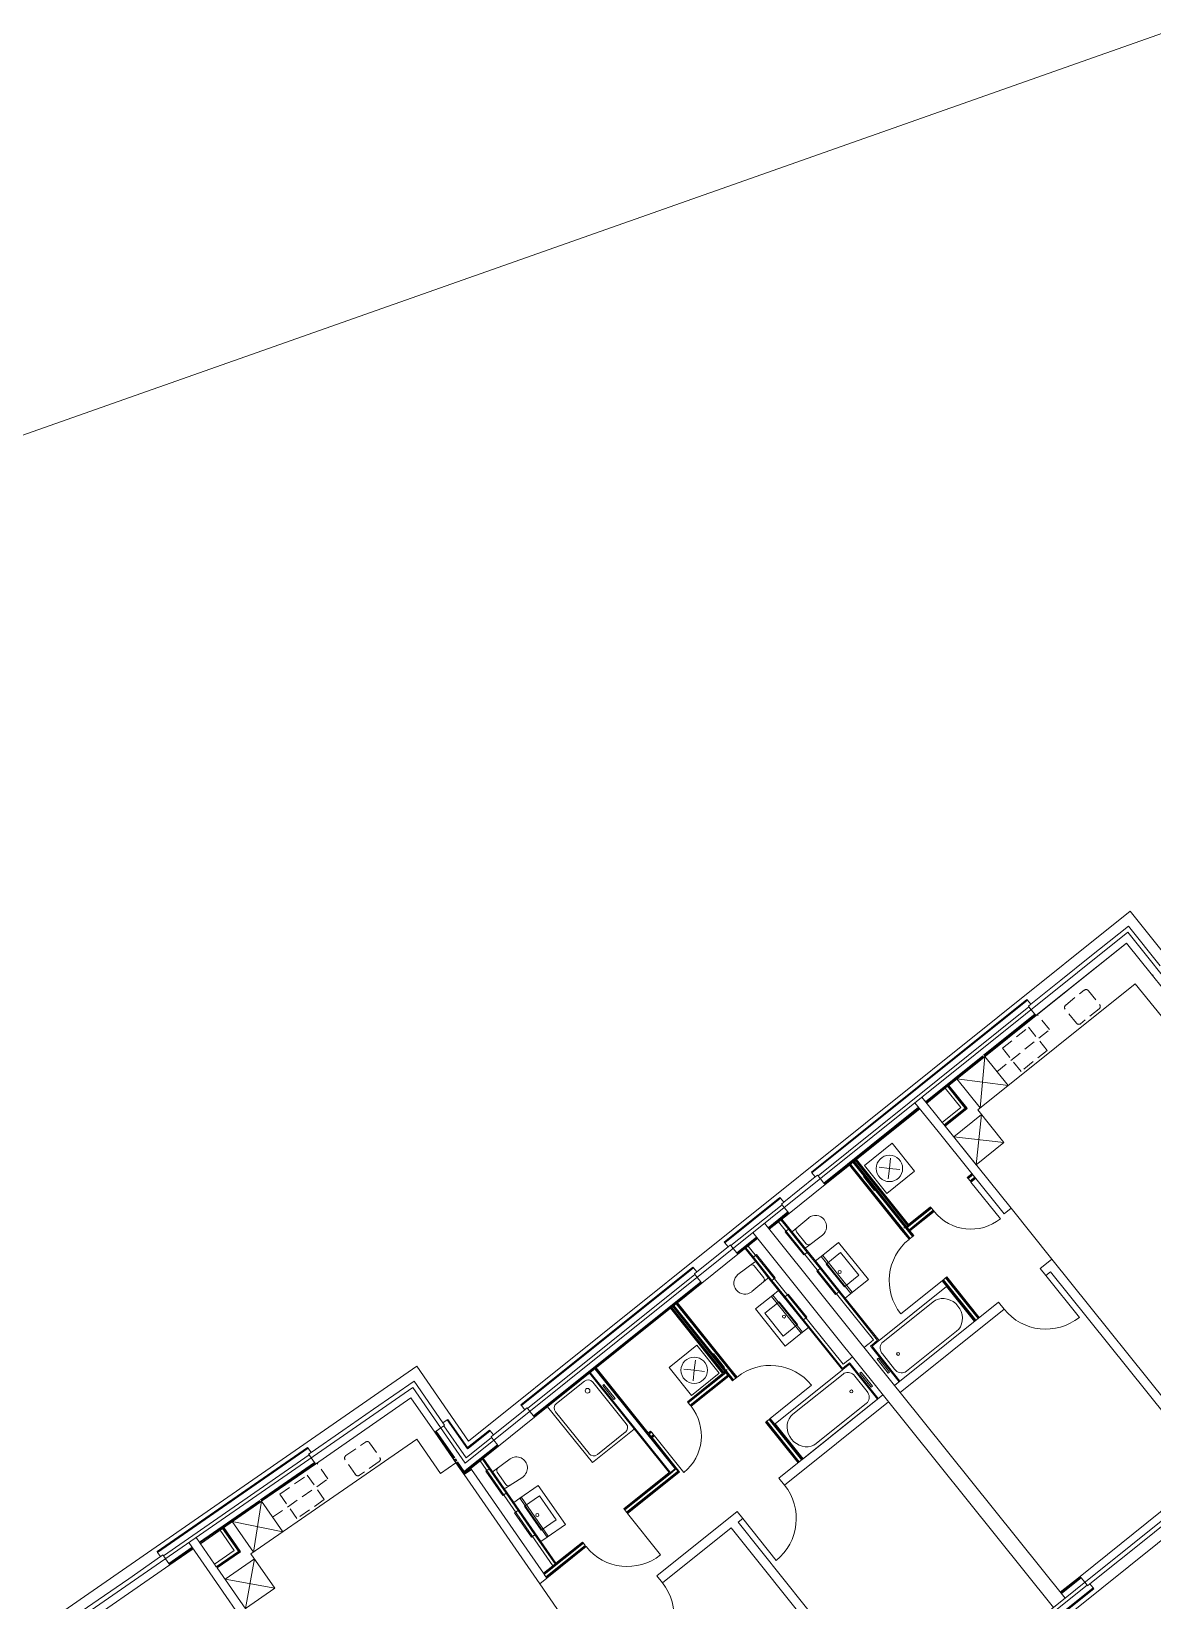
# Model space of a CAD drawing. Header units: metres. Extents: x 2747624 to 2747775, y 1250135 to 1250307.
# Drawn here: x 2747682.38 to 2747701.2, y 1250258.39 to 1250284.74 of the extents above; entities that cross this region are included whole.
import ezdxf

# ---------------------------------------------------------------- set-up
doc = ezdxf.new("R2010")
doc.units = ezdxf.units.M
doc.header["$MEASUREMENT"] = 0
doc.linetypes.add('Strich 2_1mm', pattern=[0.3, 0.2, -0.1])
doc.layers.add('nichttragend', color=7, linetype='Continuous')
doc.layers.add('tragend', color=7, linetype='Continuous')

# ---------------------------------------------------------------- blocks, each defined once
blk = doc.blocks.new('dfghdgh')
at = {"layer": 'nichttragend', "color": 252, "linetype": 'Continuous', "lineweight": 0}
for p, q in [((2746705.577, 1250286.205), (2746681.047, 1250277.546)), ((2746700.817, 1250269.97), (2746689.71, 1250261.067)), ((2746701.714, 1250268.85), (2746700.817, 1250269.97)), ((2746700.778, 1250269.613), (2746689.656, 1250260.699)), ((2746700.789, 1250269.717), (2746700.144, 1250269.2)), ((2746701.69, 1250268.475), (2746700.778, 1250269.613)), ((2746700.789, 1250269.717), (2746701.322, 1250269.052)), ((2746697.773, 1250267.041), (2746700.758, 1250269.433)), ((2746700.758, 1250269.433), (2746699.236, 1250268.214)), ((2746700.758, 1250269.433), (2746701.196, 1250268.887)), ((2746700.758, 1250269.433), (2746701.587, 1250268.399)), ((2746700.144, 1250269.2), (2746699.656, 1250268.809)), ((2746701.207, 1250268.896), (2746701.196, 1250268.887)), ((2746700.905, 1250268.75), (2746698.262, 1250266.632)), ((2746699.656, 1250268.809), (2746699.149, 1250268.403)), ((2746701.343, 1250268.204), (2746700.905, 1250268.75)), ((2746699.085, 1250268.483), (2746699.094, 1250268.471)), ((2746699.094, 1250268.471), (2746699.149, 1250268.403)), ((2746699.149, 1250268.403), (2746699.11, 1250268.371)), ((2746699.11, 1250268.371), (2746699.119, 1250268.36)), ((2746699.119, 1250268.36), (2746699.157, 1250268.313)), ((2746699.157, 1250268.313), (2746699.158, 1250268.312)), ((2746699.158, 1250268.312), (2746699.218, 1250268.237)), ((2746699.218, 1250268.237), (2746699.227, 1250268.226)), ((2746699.227, 1250268.226), (2746699.236, 1250268.214)), ((2746698.378, 1250267.526), (2746698.301, 1250266.663)), ((2746698.378, 1250267.526), (2746698.769, 1250267.038)), ((2746697.715, 1250266.994), (2746697.754, 1250267.026)), ((2746697.715, 1250266.994), (2746697.977, 1250266.668)), ((2746697.754, 1250267.026), (2746698.016, 1250266.699)), ((2746697.764, 1250267.033), (2746698.064, 1250266.658)), ((2746698.074, 1250266.666), (2746697.773, 1250267.041)), ((2746698.301, 1250266.663), (2746697.91, 1250267.151)), ((2746698.769, 1250267.038), (2746697.91, 1250267.151)), ((2746697.977, 1250266.668), (2746697.664, 1250266.417)), ((2746698.047, 1250266.66), (2746697.696, 1250266.378)), ((2746698.064, 1250266.658), (2746697.704, 1250266.369)), ((2746697.711, 1250266.359), (2746698.082, 1250266.656)), ((2746697.856, 1250266.178), (2746698.324, 1250266.554)), ((2746698.047, 1250266.66), (2746698.016, 1250266.699)), ((2746698.082, 1250266.656), (2746698.074, 1250266.666)), ((2746698.324, 1250266.554), (2746698.231, 1250265.71)), ((2746698.262, 1250266.632), (2746698.699, 1250266.085)), ((2746697.664, 1250266.417), (2746697.696, 1250266.378)), ((2746698.231, 1250265.71), (2746697.696, 1250266.378)), ((2746697.696, 1250266.378), (2746697.704, 1250266.369)), ((2746697.704, 1250266.369), (2746697.711, 1250266.359)), ((2746696.356, 1250265.694), (2746696.824, 1250266.069)), ((2746696.824, 1250266.069), (2746697.199, 1250265.601)), ((2746697.856, 1250266.178), (2746698.699, 1250266.085)), ((2746698.699, 1250266.085), (2746698.231, 1250265.71)), ((2746696.105, 1250265.704), (2746696.115, 1250265.712)), ((2746696.105, 1250265.704), (2746696.981, 1250264.612)), ((2746696.115, 1250265.712), (2746696.991, 1250264.62)), ((2746696.125, 1250265.72), (2746697, 1250264.628)), ((2746696.164, 1250265.751), (2746697.164, 1250264.503)), ((2746696.174, 1250265.759), (2746697.174, 1250264.511)), ((2746697.059, 1250264.675), (2746696.183, 1250265.767)), ((2746696.203, 1250265.783), (2746697.078, 1250264.69)), ((2746696.213, 1250265.79), (2746697.088, 1250264.698)), ((2746697.098, 1250264.706), (2746696.222, 1250265.798)), ((2746696.731, 1250265.226), (2746696.356, 1250265.694)), ((2746696.777, 1250265.647), (2746696.604, 1250265.666)), ((2746696.777, 1250265.647), (2746696.796, 1250265.821)), ((2746695.53, 1250265.503), (2746695.004, 1250265.08)), ((2746695.466, 1250265.583), (2746695.475, 1250265.571)), ((2746695.475, 1250265.571), (2746695.53, 1250265.503)), ((2746695.53, 1250265.503), (2746695.569, 1250265.534)), ((2746695.569, 1250265.534), (2746695.578, 1250265.522)), ((2746695.578, 1250265.522), (2746695.616, 1250265.476)), ((2746695.616, 1250265.476), (2746695.617, 1250265.474)), ((2746695.617, 1250265.474), (2746695.677, 1250265.4)), ((2746695.677, 1250265.4), (2746695.686, 1250265.388)), ((2746696.341, 1250265.509), (2746696.529, 1250265.275)), ((2746696.55, 1250265.292), (2746696.362, 1250265.526)), ((2746697.199, 1250265.601), (2746696.731, 1250265.226)), ((2746696.777, 1250265.647), (2746696.758, 1250265.474)), ((2746696.777, 1250265.647), (2746696.951, 1250265.628)), ((2746698.161, 1250265.558), (2746698.083, 1250265.495)), ((2746698.083, 1250265.495), (2746698.091, 1250265.486)), ((2746698.091, 1250265.486), (2746698.169, 1250265.548)), ((2746698.091, 1250265.486), (2746698.099, 1250265.476)), ((2746698.099, 1250265.476), (2746698.177, 1250265.538)), ((2746698.099, 1250265.476), (2746698.13, 1250265.437)), ((2746698.13, 1250265.437), (2746698.208, 1250265.499)), ((2746698.13, 1250265.437), (2746698.138, 1250265.427)), ((2746698.138, 1250265.427), (2746698.216, 1250265.49)), ((2746698.138, 1250265.427), (2746698.146, 1250265.417)), ((2746698.146, 1250265.417), (2746698.224, 1250265.48)), ((2746698.146, 1250265.417), (2746698.64, 1250264.801)), ((2746694.939, 1250265.161), (2746694.949, 1250265.149)), ((2746694.949, 1250265.149), (2746695.004, 1250265.08)), ((2746695.696, 1250265.376), (2746695.091, 1250264.891)), ((2746695.686, 1250265.388), (2746695.696, 1250265.376)), ((2746695.004, 1250265.08), (2746694.965, 1250265.049)), ((2746694.965, 1250265.049), (2746694.974, 1250265.038)), ((2746694.974, 1250265.038), (2746695.011, 1250264.991)), ((2746695.011, 1250264.991), (2746695.012, 1250264.99)), ((2746695.012, 1250264.99), (2746695.072, 1250264.915)), ((2746695.072, 1250264.915), (2746695.082, 1250264.903)), ((2746695.082, 1250264.903), (2746695.091, 1250264.891)), ((2746697.067, 1250264.665), (2746697.474, 1250264.992)), ((2746697.075, 1250264.655), (2746697.482, 1250264.982)), ((2746697.467, 1250265.001), (2746697.098, 1250264.706)), ((2746697.106, 1250264.616), (2746697.514, 1250264.943)), ((2746697.114, 1250264.606), (2746697.521, 1250264.933)), ((2746697.121, 1250264.597), (2746697.529, 1250264.923)), ((2746697.467, 1250265.001), (2746697.474, 1250264.992)), ((2746697.474, 1250264.992), (2746697.482, 1250264.982)), ((2746697.482, 1250264.982), (2746697.514, 1250264.943)), ((2746697.514, 1250264.943), (2746697.521, 1250264.933)), ((2746697.521, 1250264.933), (2746697.529, 1250264.923)), ((2746699.505, 1250264.12), (2746698.818, 1250264.979)), ((2746694.917, 1250264.752), (2746696.508, 1250262.767)), ((2746694.956, 1250264.783), (2746695.081, 1250264.627)), ((2746695.533, 1250264.092), (2746694.97, 1250264.795)), ((2746695.081, 1250264.627), (2746695.026, 1250264.583)), ((2746695.394, 1250264.237), (2746695.081, 1250264.627)), ((2746695.421, 1250264.816), (2746695.157, 1250264.593)), ((2746696.981, 1250264.612), (2746696.991, 1250264.62)), ((2746696.981, 1250264.612), (2746697.106, 1250264.456)), ((2746696.991, 1250264.62), (2746697, 1250264.628)), ((2746696.991, 1250264.62), (2746697.116, 1250264.464)), ((2746697, 1250264.628), (2746697.125, 1250264.472)), ((2746697.02, 1250264.643), (2746697.078, 1250264.69)), ((2746697.106, 1250264.616), (2746697.075, 1250264.655)), ((2746694.003, 1250264.41), (2746694.012, 1250264.399)), ((2746694.012, 1250264.399), (2746694.067, 1250264.33)), ((2746694.067, 1250264.33), (2746694.106, 1250264.361)), ((2746694.106, 1250264.361), (2746694.115, 1250264.35)), ((2746694.115, 1250264.35), (2746694.153, 1250264.303)), ((2746695.998, 1250262.358), (2746694.407, 1250264.343)), ((2746695.026, 1250264.583), (2746695.339, 1250264.193)), ((2746695.379, 1250264.382), (2746695.219, 1250264.582)), ((2746695.377, 1250264.319), (2746695.652, 1250264.527)), ((2746695.63, 1250264.17), (2746695.923, 1250264.405)), ((2746695.923, 1250264.405), (2746696.423, 1250263.781)), ((2746697.116, 1250264.464), (2746697.106, 1250264.456)), ((2746697.125, 1250264.472), (2746697.116, 1250264.464)), ((2746697.184, 1250264.519), (2746697.121, 1250264.597)), ((2746697.164, 1250264.503), (2746697.125, 1250264.472)), ((2746697.174, 1250264.511), (2746697.164, 1250264.503)), ((2746697.184, 1250264.519), (2746697.174, 1250264.511)), ((2746693.541, 1250263.908), (2746694.067, 1250264.33)), ((2746693.628, 1250263.719), (2746694.233, 1250264.204)), ((2746694.153, 1250264.303), (2746694.154, 1250264.302)), ((2746694.154, 1250264.302), (2746694.214, 1250264.227)), ((2746694.214, 1250264.227), (2746694.223, 1250264.215)), ((2746694.223, 1250264.215), (2746694.233, 1250264.204)), ((2746694.234, 1250263.865), (2746694.51, 1250264.074)), ((2746694.354, 1250264.301), (2746694.537, 1250264.071)), ((2746694.493, 1250264.156), (2746694.368, 1250264.312)), ((2746694.547, 1250264.199), (2746694.493, 1250264.156)), ((2746694.493, 1250264.156), (2746694.805, 1250263.766)), ((2746694.86, 1250263.809), (2746694.547, 1250264.199)), ((2746695.339, 1250264.193), (2746695.394, 1250264.237)), ((2746695.394, 1250264.237), (2746695.613, 1250263.964)), ((2746695.63, 1250264.17), (2746695.533, 1250264.092)), ((2746695.533, 1250264.092), (2746696.033, 1250263.468)), ((2746696.131, 1250263.546), (2746695.63, 1250264.17)), ((2746695.657, 1250264.185), (2746695.633, 1250264.167)), ((2746696.151, 1250263.569), (2746695.657, 1250264.185)), ((2746695.957, 1250264.234), (2746695.716, 1250264.04)), ((2746696.264, 1250263.852), (2746695.957, 1250264.234)), ((2746693.476, 1250263.988), (2746693.485, 1250263.976)), ((2746693.485, 1250263.976), (2746693.541, 1250263.908)), ((2746693.541, 1250263.908), (2746693.502, 1250263.877)), ((2746693.502, 1250263.877), (2746693.511, 1250263.865)), ((2746693.511, 1250263.865), (2746693.548, 1250263.818)), ((2746693.548, 1250263.818), (2746693.549, 1250263.817)), ((2746693.549, 1250263.817), (2746693.609, 1250263.742)), ((2746694.667, 1250263.811), (2746694.507, 1250264.011)), ((2746694.537, 1250264.071), (2746694.732, 1250263.828)), ((2746694.732, 1250263.828), (2746694.916, 1250263.598)), ((2746694.805, 1250263.766), (2746694.86, 1250263.809)), ((2746695.613, 1250263.964), (2746695.558, 1250263.92)), ((2746695.558, 1250263.92), (2746695.871, 1250263.53)), ((2746695.925, 1250263.574), (2746695.613, 1250263.964)), ((2746695.716, 1250264.04), (2746696.022, 1250263.658)), ((2746696.022, 1250263.658), (2746696.264, 1250263.852)), ((2746697.731, 1250263.816), (2746697.721, 1250263.808)), ((2746697.741, 1250263.824), (2746697.731, 1250263.816)), ((2746697.731, 1250263.816), (2746698.276, 1250263.135)), ((2746698.286, 1250263.143), (2746697.741, 1250263.824)), ((2746699.404, 1250263.847), (2746699.31, 1250263.964)), ((2746699.404, 1250263.847), (2746699.967, 1250263.145)), ((2746693.609, 1250263.742), (2746693.618, 1250263.731)), ((2746693.618, 1250263.731), (2746693.628, 1250263.719)), ((2746694.729, 1250263.8), (2746694.466, 1250263.577)), ((2746695.024, 1250263.492), (2746694.805, 1250263.766)), ((2746694.819, 1250263.52), (2746694.916, 1250263.598)), ((2746694.916, 1250263.598), (2746695.417, 1250262.974)), ((2746695.871, 1250263.53), (2746695.925, 1250263.574)), ((2746695.925, 1250263.574), (2746696.578, 1250262.759)), ((2746696.033, 1250263.468), (2746696.131, 1250263.546)), ((2746696.128, 1250263.55), (2746696.151, 1250263.569)), ((2746696.423, 1250263.781), (2746696.131, 1250263.546)), ((2746697.734, 1250263.662), (2746696.604, 1250262.756)), ((2746697.663, 1250263.761), (2746696.968, 1250263.205)), ((2746697.672, 1250263.769), (2746697.663, 1250263.761)), ((2746697.663, 1250263.761), (2746698.208, 1250263.081)), ((2746697.682, 1250263.777), (2746697.672, 1250263.769)), ((2746697.672, 1250263.769), (2746698.218, 1250263.088)), ((2746697.721, 1250263.808), (2746697.682, 1250263.777)), ((2746697.682, 1250263.777), (2746698.228, 1250263.096)), ((2746697.721, 1250263.808), (2746698.267, 1250263.128)), ((2746698.203, 1250263.076), (2746697.734, 1250263.662)), ((2746693.111, 1250263.305), (2746693.101, 1250263.297)), ((2746693.101, 1250263.297), (2746693.977, 1250262.204)), ((2746693.121, 1250263.312), (2746693.111, 1250263.305)), ((2746693.986, 1250262.212), (2746693.111, 1250263.305)), ((2746693.996, 1250262.22), (2746693.121, 1250263.312)), ((2746693.14, 1250263.328), (2746694.016, 1250262.236)), ((2746694.15, 1250262.087), (2746693.15, 1250263.336)), ((2746694.16, 1250262.095), (2746693.16, 1250263.344)), ((2746694.074, 1250262.282), (2746693.199, 1250263.375)), ((2746693.218, 1250263.391), (2746693.208, 1250263.383)), ((2746694.084, 1250262.29), (2746693.208, 1250263.383)), ((2746694.094, 1250262.298), (2746693.218, 1250263.391)), ((2746694.819, 1250263.52), (2746694.526, 1250263.286)), ((2746694.526, 1250263.286), (2746695.027, 1250262.661)), ((2746694.686, 1250263.215), (2746694.927, 1250263.408)), ((2746694.799, 1250263.497), (2746694.822, 1250263.516)), ((2746695.293, 1250262.881), (2746694.799, 1250263.497)), ((2746695.319, 1250262.896), (2746694.819, 1250263.52)), ((2746694.927, 1250263.408), (2746695.234, 1250263.026)), ((2746695.079, 1250263.536), (2746695.024, 1250263.492)), ((2746695.024, 1250263.492), (2746695.337, 1250263.102)), ((2746695.392, 1250263.146), (2746695.079, 1250263.536)), ((2746696.604, 1250262.756), (2746696.033, 1250263.468)), ((2746697.511, 1250263.406), (2746696.668, 1250262.731)), ((2746697.552, 1250263.433), (2746697.511, 1250263.406)), ((2746697.598, 1250263.451), (2746697.552, 1250263.433)), ((2746697.647, 1250263.461), (2746697.598, 1250263.451)), ((2746697.698, 1250263.461), (2746697.647, 1250263.461)), ((2746697.749, 1250263.453), (2746697.698, 1250263.461)), ((2746697.799, 1250263.435), (2746697.749, 1250263.453)), ((2746697.846, 1250263.409), (2746697.799, 1250263.435)), ((2746697.889, 1250263.376), (2746697.846, 1250263.409)), ((2746697.927, 1250263.336), (2746697.889, 1250263.376)), ((2746697.957, 1250263.29), (2746697.927, 1250263.336)), ((2746697.981, 1250263.241), (2746697.957, 1250263.29)), ((2746698.702, 1250263.284), (2746698.608, 1250263.401)), ((2746694.992, 1250262.832), (2746694.686, 1250263.215)), ((2746695.234, 1250263.026), (2746694.992, 1250262.832)), ((2746695.337, 1250263.102), (2746695.392, 1250263.146)), ((2746695.99, 1250262.287), (2746695.337, 1250263.102)), ((2746697.968, 1250262.989), (2746697.988, 1250263.035)), ((2746697.996, 1250263.189), (2746697.981, 1250263.241)), ((2746697.988, 1250263.035), (2746697.999, 1250263.085)), ((2746698.002, 1250263.137), (2746697.996, 1250263.189)), ((2746697.999, 1250263.085), (2746698.002, 1250263.137)), ((2746695.027, 1250262.661), (2746695.319, 1250262.896)), ((2746695.316, 1250262.9), (2746695.293, 1250262.881)), ((2746695.417, 1250262.974), (2746695.319, 1250262.896)), ((2746695.417, 1250262.974), (2746695.987, 1250262.262)), ((2746696.508, 1250262.767), (2746696.429, 1250262.703)), ((2746696.539, 1250262.727), (2746696.578, 1250262.759)), ((2746696.604, 1250262.756), (2746696.59, 1250262.745)), ((2746697.062, 1250262.239), (2746697.905, 1250262.915)), ((2746697.905, 1250262.915), (2746697.94, 1250262.949)), ((2746697.94, 1250262.949), (2746697.968, 1250262.989)), ((2746693.546, 1250262.677), (2746693.078, 1250262.302)), ((2746693.921, 1250262.209), (2746693.546, 1250262.677)), ((2746693.799, 1250262.524), (2746693.987, 1250262.29)), ((2746694.008, 1250262.306), (2746693.821, 1250262.541)), ((2746696.029, 1250262.641), (2746696.155, 1250262.484)), ((2746696.419, 1250262.695), (2746696.351, 1250262.64)), ((2746696.429, 1250262.703), (2746696.419, 1250262.695)), ((2746696.468, 1250262.67), (2746696.46, 1250262.664)), ((2746696.46, 1250262.664), (2746696.471, 1250262.65)), ((2746696.474, 1250262.675), (2746696.468, 1250262.67)), ((2746696.471, 1250262.65), (2746696.94, 1250262.064)), ((2746696.539, 1250262.727), (2746696.474, 1250262.675)), ((2746696.485, 1250262.661), (2746696.59, 1250262.745)), ((2746696.954, 1250262.076), (2746696.485, 1250262.661)), ((2746696.623, 1250262.65), (2746696.622, 1250262.625)), ((2746696.622, 1250262.625), (2746696.625, 1250262.6)), ((2746696.629, 1250262.673), (2746696.623, 1250262.65)), ((2746696.625, 1250262.6), (2746696.632, 1250262.575)), ((2746696.638, 1250262.695), (2746696.629, 1250262.673)), ((2746696.632, 1250262.575), (2746696.643, 1250262.552)), ((2746696.652, 1250262.715), (2746696.638, 1250262.695)), ((2746696.643, 1250262.552), (2746696.658, 1250262.53)), ((2746696.668, 1250262.731), (2746696.652, 1250262.715)), ((2746696.658, 1250262.53), (2746696.864, 1250262.273)), ((2746688.84, 1250262.323), (2746680.62, 1250256.629)), ((2746689.71, 1250261.067), (2746688.84, 1250262.323)), ((2746693.178, 1250260.603), (2746691.833, 1250262.281)), ((2746693.187, 1250260.611), (2746691.843, 1250262.288)), ((2746692.728, 1250261.204), (2746691.853, 1250262.296)), ((2746693.078, 1250262.302), (2746693.453, 1250261.834)), ((2746693.499, 1250262.256), (2746693.326, 1250262.275)), ((2746693.499, 1250262.256), (2746693.48, 1250262.082)), ((2746693.499, 1250262.256), (2746693.519, 1250262.429)), ((2746693.499, 1250262.256), (2746693.673, 1250262.237)), ((2746694.055, 1250262.267), (2746693.996, 1250262.22)), ((2746694.084, 1250262.29), (2746694.074, 1250262.282)), ((2746694.199, 1250262.126), (2746694.074, 1250262.282)), ((2746694.094, 1250262.298), (2746694.084, 1250262.29)), ((2746694.209, 1250262.134), (2746694.084, 1250262.29)), ((2746694.219, 1250262.142), (2746694.094, 1250262.298)), ((2746694.857, 1250261.356), (2746695.987, 1250262.262)), ((2746695.987, 1250262.262), (2746696.001, 1250262.273)), ((2746695.99, 1250262.287), (2746696.029, 1250262.318)), ((2746696.077, 1250262.421), (2746695.998, 1250262.358)), ((2746696.001, 1250262.273), (2746696.106, 1250262.357)), ((2746696.095, 1250262.371), (2746696.029, 1250262.318)), ((2746696.087, 1250262.429), (2746696.077, 1250262.421)), ((2746696.087, 1250262.429), (2746696.155, 1250262.484)), ((2746696.101, 1250262.376), (2746696.095, 1250262.371)), ((2746696.101, 1250262.376), (2746696.109, 1250262.382)), ((2746696.106, 1250262.357), (2746696.575, 1250261.772)), ((2746696.12, 1250262.368), (2746696.109, 1250262.382)), ((2746696.589, 1250261.783), (2746696.12, 1250262.368)), ((2746696.592, 1250262.458), (2746696.57, 1250262.441)), ((2746696.57, 1250262.441), (2746696.758, 1250262.207)), ((2746696.779, 1250262.224), (2746696.592, 1250262.458)), ((2746696.864, 1250262.273), (2746696.882, 1250262.254)), ((2746696.882, 1250262.254), (2746696.903, 1250262.238)), ((2746696.903, 1250262.238), (2746696.925, 1250262.226)), ((2746697.043, 1250262.227), (2746697.062, 1250262.239)), ((2746688.776, 1250261.97), (2746680.556, 1250256.276)), ((2746688.795, 1250262.073), (2746688.115, 1250261.602)), ((2746689.656, 1250260.699), (2746688.776, 1250261.97)), ((2746688.795, 1250262.073), (2746689.28, 1250261.373)), ((2746691.655, 1250262.074), (2746691.187, 1250261.699)), ((2746691.741, 1250262.207), (2746693.078, 1250260.539)), ((2746693.092, 1250260.55), (2746691.755, 1250262.218)), ((2746692.359, 1250261.356), (2746691.796, 1250262.058)), ((2746691.984, 1250262.017), (2746691.963, 1250262)), ((2746691.963, 1250262), (2746692.151, 1250261.766)), ((2746692.172, 1250261.783), (2746691.984, 1250262.017)), ((2746693.977, 1250262.204), (2746693.384, 1250261.729)), ((2746693.391, 1250261.719), (2746694.023, 1250262.226)), ((2746693.399, 1250261.71), (2746694.031, 1250262.216)), ((2746693.43, 1250261.671), (2746694.063, 1250262.177)), ((2746693.438, 1250261.661), (2746694.07, 1250262.167)), ((2746693.446, 1250261.651), (2746694.078, 1250262.158)), ((2746693.453, 1250261.834), (2746693.921, 1250262.209)), ((2746694.063, 1250262.177), (2746694.031, 1250262.216)), ((2746694.078, 1250262.158), (2746694.141, 1250262.08)), ((2746694.141, 1250262.08), (2746694.15, 1250262.087)), ((2746694.15, 1250262.087), (2746694.16, 1250262.095)), ((2746694.16, 1250262.095), (2746694.199, 1250262.126)), ((2746694.199, 1250262.126), (2746694.209, 1250262.134)), ((2746694.209, 1250262.134), (2746694.219, 1250262.142)), ((2746694.775, 1250261.448), (2746695.47, 1250262.004)), ((2746695.155, 1250261.518), (2746695.998, 1250262.193)), ((2746695.998, 1250262.193), (2746696.017, 1250262.206)), ((2746696.017, 1250262.206), (2746696.039, 1250262.215)), ((2746696.039, 1250262.215), (2746696.062, 1250262.219)), ((2746696.062, 1250262.219), (2746696.087, 1250262.22)), ((2746696.087, 1250262.22), (2746696.111, 1250262.215)), ((2746696.111, 1250262.215), (2746696.135, 1250262.207)), ((2746696.135, 1250262.207), (2746696.157, 1250262.195)), ((2746696.157, 1250262.195), (2746696.178, 1250262.179)), ((2746696.178, 1250262.179), (2746696.196, 1250262.16)), ((2746696.196, 1250262.16), (2746696.402, 1250261.902)), ((2746696.302, 1250262.226), (2746696.281, 1250262.209)), ((2746696.281, 1250262.209), (2746696.469, 1250261.975)), ((2746696.49, 1250261.992), (2746696.302, 1250262.226)), ((2746696.469, 1250261.975), (2746696.49, 1250261.992)), ((2746696.758, 1250262.207), (2746696.779, 1250262.224)), ((2746696.925, 1250262.226), (2746696.949, 1250262.217)), ((2746696.949, 1250262.217), (2746696.974, 1250262.213)), ((2746696.974, 1250262.213), (2746696.998, 1250262.213)), ((2746696.998, 1250262.213), (2746697.021, 1250262.218)), ((2746697.021, 1250262.218), (2746697.043, 1250262.227)), ((2746687.141, 1250260.682), (2746688.744, 1250261.792)), ((2746688.744, 1250261.792), (2746689.143, 1250261.217)), ((2746692.151, 1250261.766), (2746692.172, 1250261.783)), ((2746693.384, 1250261.729), (2746693.391, 1250261.719)), ((2746693.391, 1250261.719), (2746693.399, 1250261.71)), ((2746693.399, 1250261.71), (2746693.43, 1250261.671)), ((2746696.575, 1250261.772), (2746695.326, 1250260.771)), ((2746696.392, 1250261.702), (2746695.549, 1250261.026)), ((2746696.408, 1250261.718), (2746696.392, 1250261.702)), ((2746696.402, 1250261.902), (2746696.417, 1250261.881)), ((2746696.422, 1250261.737), (2746696.408, 1250261.718)), ((2746696.417, 1250261.881), (2746696.428, 1250261.857)), ((2746696.431, 1250261.759), (2746696.422, 1250261.737)), ((2746696.428, 1250261.857), (2746696.435, 1250261.833)), ((2746696.437, 1250261.783), (2746696.431, 1250261.759)), ((2746696.435, 1250261.833), (2746696.438, 1250261.808)), ((2746696.438, 1250261.808), (2746696.437, 1250261.783)), ((2746688.115, 1250261.602), (2746687.602, 1250261.247)), ((2746690.653, 1250261.594), (2746690.127, 1250261.172)), ((2746690.819, 1250261.468), (2746690.214, 1250260.983)), ((2746690.589, 1250261.674), (2746690.598, 1250261.663)), ((2746690.598, 1250261.663), (2746690.653, 1250261.594)), ((2746690.653, 1250261.594), (2746690.692, 1250261.625)), ((2746690.692, 1250261.625), (2746690.701, 1250261.614)), ((2746690.701, 1250261.614), (2746690.739, 1250261.567)), ((2746690.739, 1250261.567), (2746690.74, 1250261.566)), ((2746690.74, 1250261.566), (2746690.8, 1250261.491)), ((2746690.8, 1250261.491), (2746690.809, 1250261.479)), ((2746690.809, 1250261.479), (2746690.819, 1250261.468)), ((2746691.789, 1250260.708), (2746691.039, 1250261.644)), ((2746691.172, 1250261.558), (2746691.734, 1250260.856)), ((2746693.43, 1250261.671), (2746693.438, 1250261.661)), ((2746693.438, 1250261.661), (2746693.446, 1250261.651)), ((2746694.756, 1250261.432), (2746694.766, 1250261.44)), ((2746694.766, 1250261.44), (2746694.775, 1250261.448)), ((2746695.311, 1250260.759), (2746694.766, 1250261.44)), ((2746695.321, 1250260.767), (2746694.775, 1250261.448)), ((2746695.072, 1250261.398), (2746695.092, 1250261.443)), ((2746695.092, 1250261.443), (2746695.12, 1250261.484)), ((2746695.12, 1250261.484), (2746695.155, 1250261.518)), ((2746687.602, 1250261.247), (2746687.067, 1250260.876)), ((2746689.155, 1250261.225), (2746689.143, 1250261.217)), ((2746689.167, 1250261.234), (2746689.155, 1250261.225)), ((2746689.246, 1250261.289), (2746689.167, 1250261.234)), ((2746689.248, 1250261.289), (2746689.246, 1250261.289)), ((2746689.297, 1250261.324), (2746689.248, 1250261.289)), ((2746689.353, 1250261.423), (2746689.28, 1250261.373)), ((2746689.28, 1250261.373), (2746689.309, 1250261.332)), ((2746689.309, 1250261.332), (2746689.297, 1250261.324)), ((2746689.365, 1250261.432), (2746689.353, 1250261.423)), ((2746690.062, 1250261.252), (2746690.072, 1250261.24)), ((2746690.072, 1250261.24), (2746690.127, 1250261.172)), ((2746692.491, 1250261.27), (2746691.789, 1250260.708)), ((2746691.875, 1250260.84), (2746692.343, 1250261.216)), ((2746692.767, 1250261.235), (2746692.728, 1250261.204)), ((2746692.736, 1250261.194), (2746692.775, 1250261.225)), ((2746692.744, 1250261.184), (2746692.783, 1250261.215)), ((2746692.775, 1250261.145), (2746692.744, 1250261.184)), ((2746692.767, 1250261.235), (2746692.775, 1250261.225)), ((2746692.775, 1250261.225), (2746692.783, 1250261.215)), ((2746692.775, 1250261.145), (2746692.814, 1250261.176)), ((2746692.783, 1250261.215), (2746692.814, 1250261.176)), ((2746692.814, 1250261.176), (2746692.822, 1250261.167)), ((2746694.697, 1250261.385), (2746694.707, 1250261.393)), ((2746694.697, 1250261.385), (2746695.243, 1250260.704)), ((2746694.707, 1250261.393), (2746694.717, 1250261.401)), ((2746695.253, 1250260.712), (2746694.707, 1250261.393)), ((2746694.717, 1250261.401), (2746694.756, 1250261.432)), ((2746695.262, 1250260.72), (2746694.717, 1250261.401)), ((2746695.301, 1250260.751), (2746694.756, 1250261.432)), ((2746695.326, 1250260.771), (2746694.857, 1250261.356)), ((2746695.058, 1250261.296), (2746695.061, 1250261.348)), ((2746695.064, 1250261.243), (2746695.058, 1250261.296)), ((2746695.061, 1250261.348), (2746695.072, 1250261.398)), ((2746695.079, 1250261.192), (2746695.064, 1250261.243)), ((2746695.103, 1250261.142), (2746695.079, 1250261.192)), ((2746688.843, 1250261.101), (2746686.058, 1250259.172)), ((2746687.009, 1250260.961), (2746687.017, 1250260.949)), ((2746687.017, 1250260.949), (2746687.067, 1250260.876)), ((2746689.242, 1250260.525), (2746688.843, 1250261.101)), ((2746690.127, 1250261.172), (2746690.088, 1250261.141)), ((2746690.088, 1250261.141), (2746690.097, 1250261.129)), ((2746690.097, 1250261.129), (2746690.134, 1250261.082)), ((2746690.134, 1250261.082), (2746690.135, 1250261.081)), ((2746690.135, 1250261.081), (2746690.195, 1250261.006)), ((2746690.195, 1250261.006), (2746690.205, 1250260.995)), ((2746690.205, 1250260.995), (2746690.214, 1250260.983)), ((2746692.783, 1250261.135), (2746692.822, 1250261.167)), ((2746692.791, 1250261.126), (2746692.83, 1250261.157)), ((2746693.244, 1250260.56), (2746692.791, 1250261.126)), ((2746692.822, 1250261.167), (2746692.83, 1250261.157)), ((2746692.83, 1250261.157), (2746693.324, 1250260.541)), ((2746695.134, 1250261.097), (2746695.103, 1250261.142)), ((2746695.171, 1250261.057), (2746695.134, 1250261.097)), ((2746695.214, 1250261.024), (2746695.171, 1250261.057)), ((2746695.261, 1250260.998), (2746695.214, 1250261.024)), ((2746695.311, 1250260.98), (2746695.261, 1250260.998)), ((2746695.363, 1250260.971), (2746695.311, 1250260.98)), ((2746695.413, 1250260.972), (2746695.363, 1250260.971)), ((2746695.462, 1250260.981), (2746695.413, 1250260.972)), ((2746695.508, 1250261), (2746695.462, 1250260.981)), ((2746695.549, 1250261.026), (2746695.508, 1250261)), ((2746687.067, 1250260.876), (2746687.026, 1250260.848)), ((2746687.026, 1250260.848), (2746687.034, 1250260.836)), ((2746687.034, 1250260.836), (2746687.069, 1250260.787)), ((2746687.069, 1250260.787), (2746687.069, 1250260.786)), ((2746687.069, 1250260.786), (2746687.124, 1250260.707)), ((2746687.124, 1250260.707), (2746687.133, 1250260.694)), ((2746687.133, 1250260.694), (2746687.141, 1250260.682)), ((2746689.499, 1250260.703), (2746689.242, 1250260.525)), ((2746689.454, 1250260.768), (2746689.499, 1250260.703)), ((2746689.905, 1250260.735), (2746691.125, 1250258.974)), ((2746689.944, 1250260.766), (2746690.057, 1250260.603)), ((2746691.178, 1250259.016), (2746689.958, 1250260.778)), ((2746690.409, 1250260.768), (2746690.13, 1250260.563)), ((2746695.253, 1250260.712), (2746695.243, 1250260.704)), ((2746695.262, 1250260.72), (2746695.253, 1250260.712)), ((2746695.301, 1250260.751), (2746695.262, 1250260.72)), ((2746695.311, 1250260.759), (2746695.301, 1250260.751)), ((2746695.321, 1250260.767), (2746695.311, 1250260.759)), ((2746689.629, 1250260.514), (2746689.635, 1250260.506)), ((2746689.747, 1250260.608), (2746689.758, 1250260.592)), ((2746690.057, 1250260.603), (2746689.999, 1250260.563)), ((2746689.999, 1250260.563), (2746690.284, 1250260.152)), ((2746690.342, 1250260.192), (2746690.057, 1250260.603)), ((2746690.337, 1250260.337), (2746690.191, 1250260.548)), ((2746690.33, 1250260.275), (2746690.62, 1250260.464)), ((2746693.078, 1250260.539), (2746692.317, 1250259.929)), ((2746692.325, 1250259.919), (2746693.086, 1250260.529)), ((2746692.333, 1250259.91), (2746693.121, 1250260.542)), ((2746692.364, 1250259.871), (2746693.208, 1250260.547)), ((2746692.372, 1250259.861), (2746693.23, 1250260.549)), ((2746692.379, 1250259.851), (2746693.242, 1250260.542)), ((2746693.086, 1250260.529), (2746693.1, 1250260.54)), ((2746693.1, 1250260.54), (2746693.092, 1250260.55)), ((2746693.1, 1250260.54), (2746693.178, 1250260.603)), ((2746693.1, 1250260.54), (2746693.1, 1250260.54)), ((2746693.121, 1250260.542), (2746693.185, 1250260.593)), ((2746693.185, 1250260.593), (2746693.195, 1250260.601)), ((2746693.195, 1250260.601), (2746693.187, 1250260.611)), ((2746693.226, 1250260.562), (2746693.195, 1250260.601)), ((2746693.208, 1250260.547), (2746693.217, 1250260.554)), ((2746693.217, 1250260.554), (2746693.226, 1250260.562)), ((2746693.23, 1250260.549), (2746693.234, 1250260.552)), ((2746693.234, 1250260.552), (2746693.244, 1250260.56)), ((2746693.252, 1250260.55), (2746693.242, 1250260.542)), ((2746693.252, 1250260.55), (2746693.244, 1250260.56)), ((2746694.76, 1250254.451), (2746702.368, 1250260.548)), ((2746695.015, 1250260.329), (2746694.921, 1250260.446)), ((2746690.284, 1250260.152), (2746690.342, 1250260.192)), ((2746690.342, 1250260.192), (2746690.541, 1250259.904)), ((2746690.573, 1250260.109), (2746690.881, 1250260.323)), ((2746690.601, 1250260.122), (2746690.576, 1250260.105)), ((2746691.05, 1250259.473), (2746690.601, 1250260.122)), ((2746690.904, 1250260.15), (2746690.649, 1250259.973)), ((2746690.881, 1250260.323), (2746691.337, 1250259.665)), ((2746691.183, 1250259.747), (2746690.904, 1250260.15)), ((2746694.441, 1250253.87), (2746702.449, 1250260.288)), ((2746686.237, 1250260.056), (2746686.1, 1250259.2)), ((2746686.221, 1250260.045), (2746686.237, 1250260.056)), ((2746686.237, 1250260.056), (2746686.593, 1250259.542)), ((2746690.573, 1250260.109), (2746690.47, 1250260.038)), ((2746690.541, 1250259.904), (2746690.483, 1250259.864)), ((2746690.483, 1250259.864), (2746690.768, 1250259.453)), ((2746690.826, 1250259.493), (2746690.541, 1250259.904)), ((2746691.029, 1250259.451), (2746690.573, 1250260.109)), ((2746690.649, 1250259.973), (2746690.928, 1250259.57)), ((2746692.317, 1250259.929), (2746692.325, 1250259.919)), ((2746692.325, 1250259.919), (2746692.333, 1250259.91)), ((2746692.333, 1250259.91), (2746692.364, 1250259.871)), ((2746692.364, 1250259.871), (2746692.372, 1250259.861)), ((2746692.372, 1250259.861), (2746692.379, 1250259.851)), ((2746694.313, 1250259.766), (2746694.219, 1250259.883)), ((2746699.977, 1250258.795), (2746701.557, 1250260.062)), ((2746701.137, 1250259.466), (2746701.644, 1250259.873)), ((2746685.538, 1250259.572), (2746685.579, 1250259.6)), ((2746685.579, 1250259.6), (2746685.818, 1250259.256)), ((2746685.59, 1250259.607), (2746685.864, 1250259.212)), ((2746685.874, 1250259.219), (2746685.6, 1250259.614)), ((2746686.1, 1250259.2), (2746685.744, 1250259.714)), ((2746686.593, 1250259.542), (2746685.744, 1250259.714)), ((2746690.928, 1250259.57), (2746691.183, 1250259.747)), ((2746691.337, 1250259.665), (2746691.029, 1250259.451)), ((2746692.379, 1250259.851), (2746692.936, 1250259.157)), ((2746694.313, 1250259.766), (2746694.875, 1250259.064)), ((2746685.538, 1250259.572), (2746685.777, 1250259.227)), ((2746690.768, 1250259.453), (2746690.826, 1250259.493)), ((2746690.826, 1250259.493), (2746691.164, 1250259.005)), ((2746690.926, 1250259.38), (2746691.029, 1250259.451)), ((2746690.974, 1250258.837), (2746691.63, 1250259.363)), ((2746690.981, 1250258.826), (2746691.638, 1250259.353)), ((2746691.026, 1250259.456), (2746691.05, 1250259.473)), ((2746691.622, 1250259.372), (2746691.178, 1250259.016)), ((2746691.622, 1250259.372), (2746691.63, 1250259.363)), ((2746691.63, 1250259.363), (2746691.638, 1250259.353)), ((2746691.638, 1250259.353), (2746691.669, 1250259.314)), ((2746700.142, 1250258.669), (2746701.137, 1250259.466)), ((2746684.005, 1250258.755), (2746684.539, 1250259.126)), ((2746684.481, 1250259.21), (2746684.489, 1250259.198)), ((2746684.489, 1250259.198), (2746684.539, 1250259.126)), ((2746684.539, 1250259.126), (2746684.581, 1250259.154)), ((2746684.581, 1250259.154), (2746684.589, 1250259.142)), ((2746684.589, 1250259.142), (2746684.623, 1250259.093)), ((2746684.623, 1250259.093), (2746684.624, 1250259.092)), ((2746684.624, 1250259.092), (2746684.678, 1250259.013)), ((2746685.777, 1250259.227), (2746685.448, 1250259)), ((2746685.846, 1250259.215), (2746685.476, 1250258.958)), ((2746685.864, 1250259.212), (2746685.483, 1250258.948)), ((2746685.49, 1250258.938), (2746685.881, 1250259.208)), ((2746685.622, 1250258.748), (2746686.115, 1250259.089)), ((2746685.846, 1250259.215), (2746685.818, 1250259.256)), ((2746685.881, 1250259.208), (2746685.874, 1250259.219)), ((2746686.115, 1250259.089), (2746685.964, 1250258.255)), ((2746686.058, 1250259.172), (2746686.457, 1250258.596)), ((2746691.01, 1250258.785), (2746691.669, 1250259.314)), ((2746691.017, 1250258.775), (2746691.677, 1250259.304)), ((2746691.024, 1250258.765), (2746691.685, 1250259.294)), ((2746691.669, 1250259.314), (2746691.677, 1250259.304)), ((2746691.677, 1250259.304), (2746691.685, 1250259.294)), ((2746683.031, 1250257.835), (2746684.696, 1250258.988)), ((2746684.678, 1250259.013), (2746684.687, 1250259)), ((2746684.687, 1250259), (2746684.696, 1250258.988)), ((2746685.448, 1250259), (2746685.476, 1250258.958)), ((2746685.476, 1250258.958), (2746685.483, 1250258.948)), ((2746685.483, 1250258.948), (2746685.49, 1250258.938)), ((2746690.967, 1250258.847), (2746691.125, 1250258.974)), ((2746691.125, 1250258.974), (2746691.164, 1250259.005)), ((2746692.965, 1250258.686), (2746692.871, 1250258.803)), ((2746683.491, 1250258.399), (2746684.005, 1250258.755)), ((2746685.622, 1250258.748), (2746686.457, 1250258.596)), ((2746686.457, 1250258.596), (2746685.964, 1250258.255)), ((2746690.907, 1250258.671), (2746691.549, 1250257.744)), ((2746699.986, 1250258.784), (2746699.977, 1250258.795)), ((2746699.995, 1250258.772), (2746699.986, 1250258.784)), ((2746700.055, 1250258.697), (2746699.995, 1250258.772)), ((2746700.056, 1250258.696), (2746700.055, 1250258.697)), ((2746700.094, 1250258.649), (2746700.056, 1250258.696)), ((2746700.103, 1250258.638), (2746700.094, 1250258.649)), ((2746700.142, 1250258.669), (2746700.103, 1250258.638)), ((2746700.197, 1250258.6), (2746700.142, 1250258.669)), ((2746700.206, 1250258.588), (2746700.197, 1250258.6)), ((2746682.957, 1250258.029), (2746683.491, 1250258.399))]:
    blk.add_line(p, q, dxfattribs=at)
at = {"layer": 'nichttragend', "color": 252, "linetype": 'Strich 2_1mm', "lineweight": 0}
for p, q in [((2746699.736, 1250268.39), (2746700.048, 1250268.64)), ((2746700.118, 1250268.632), (2746700.306, 1250268.398)), ((2746699.916, 1250268.086), (2746699.728, 1250268.32)), ((2746700.298, 1250268.328), (2746699.986, 1250268.078)), ((2746699.463, 1250267.979), (2746699.26, 1250268.233)), ((2746698.581, 1250267.272), (2746699.463, 1250267.979)), ((2746698.675, 1250267.667), (2746699.112, 1250268.018)), ((2746699.112, 1250268.018), (2746699.424, 1250267.628)), ((2746698.987, 1250267.277), (2746698.675, 1250267.667)), ((2746699.424, 1250267.628), (2746698.987, 1250267.277)), ((2746687.652, 1250260.823), (2746687.981, 1250261.051)), ((2746688.05, 1250261.038), (2746688.221, 1250260.791)), ((2746687.351, 1250260.432), (2746687.166, 1250260.699)), ((2746687.81, 1250260.507), (2746687.639, 1250260.753)), ((2746688.208, 1250260.722), (2746687.88, 1250260.494)), ((2746686.422, 1250259.788), (2746687.351, 1250260.432)), ((2746686.543, 1250260.176), (2746687.003, 1250260.495)), ((2746687.003, 1250260.495), (2746687.288, 1250260.084)), ((2746686.827, 1250259.765), (2746686.543, 1250260.176)), ((2746687.288, 1250260.084), (2746686.827, 1250259.765))]:
    blk.add_line(p, q, dxfattribs=at)
at = {"layer": 'nichttragend', "color": 190, "linetype": 'Continuous', "lineweight": 0}
for p, q in [((2746699.085, 1250268.483), (2746695.466, 1250265.583)), ((2746699.094, 1250268.471), (2746695.475, 1250265.571)), ((2746699.119, 1250268.36), (2746695.578, 1250265.522)), ((2746699.218, 1250268.237), (2746698.359, 1250267.549)), ((2746698.369, 1250267.538), (2746699.227, 1250268.226)), ((2746698.378, 1250267.526), (2746699.236, 1250268.214)), ((2746698.344, 1250267.537), (2746697.384, 1250266.768)), ((2746697.393, 1250266.756), (2746698.354, 1250267.526)), ((2746697.754, 1250267.026), (2746698.363, 1250267.514)), ((2746697.403, 1250266.744), (2746697.715, 1250266.994)), ((2746697.267, 1250266.674), (2746695.677, 1250265.4)), ((2746695.686, 1250265.388), (2746697.276, 1250266.662)), ((2746696.115, 1250265.712), (2746697.286, 1250266.65)), ((2746695.696, 1250265.376), (2746696.105, 1250265.704)), ((2746694.939, 1250265.161), (2746694.003, 1250264.41)), ((2746694.949, 1250265.149), (2746694.012, 1250264.399)), ((2746694.974, 1250265.038), (2746694.115, 1250264.35)), ((2746695.072, 1250264.915), (2746694.741, 1250264.649)), ((2746694.75, 1250264.637), (2746695.082, 1250264.903)), ((2746694.759, 1250264.626), (2746695.091, 1250264.891)), ((2746694.545, 1250264.493), (2746694.214, 1250264.227)), ((2746694.223, 1250264.215), (2746694.555, 1250264.481)), ((2746694.233, 1250264.204), (2746694.564, 1250264.469)), ((2746693.476, 1250263.988), (2746690.589, 1250261.674)), ((2746693.485, 1250263.976), (2746690.598, 1250261.663)), ((2746693.511, 1250263.865), (2746690.701, 1250261.614)), ((2746693.609, 1250263.742), (2746690.8, 1250261.491)), ((2746690.809, 1250261.479), (2746693.618, 1250263.731)), ((2746693.218, 1250263.391), (2746693.628, 1250263.719)), ((2746690.819, 1250261.468), (2746693.101, 1250263.297)), ((2746693.121, 1250263.312), (2746693.208, 1250263.383)), ((2746689.143, 1250261.217), (2746689.454, 1250260.768)), ((2746689.155, 1250261.225), (2746689.466, 1250260.777)), ((2746689.478, 1250260.785), (2746689.167, 1250261.234)), ((2746689.669, 1250260.786), (2746689.297, 1250261.324)), ((2746689.691, 1250260.935), (2746689.353, 1250261.423)), ((2746689.694, 1250260.957), (2746689.365, 1250261.432)), ((2746690.062, 1250261.252), (2746689.694, 1250260.957)), ((2746690.072, 1250261.24), (2746689.702, 1250260.945)), ((2746687.009, 1250260.961), (2746684.481, 1250259.21)), ((2746687.017, 1250260.949), (2746684.489, 1250259.198)), ((2746689.641, 1250260.524), (2746690.214, 1250260.983)), ((2746689.644, 1250260.546), (2746690.205, 1250260.995)), ((2746690.097, 1250261.129), (2746689.669, 1250260.786)), ((2746689.691, 1250260.935), (2746689.702, 1250260.945)), ((2746690.195, 1250261.006), (2746689.712, 1250260.619)), ((2746687.034, 1250260.836), (2746684.589, 1250259.142)), ((2746687.124, 1250260.707), (2746686.22, 1250260.08)), ((2746686.228, 1250260.068), (2746687.133, 1250260.694)), ((2746686.237, 1250260.056), (2746687.141, 1250260.682)), ((2746689.477, 1250260.761), (2746689.5, 1250260.727)), ((2746689.512, 1250260.736), (2746689.489, 1250260.77)), ((2746689.499, 1250260.703), (2746689.629, 1250260.514)), ((2746689.511, 1250260.712), (2746689.624, 1250260.549)), ((2746689.636, 1250260.558), (2746689.523, 1250260.72)), ((2746689.624, 1250260.549), (2746689.633, 1250260.536)), ((2746689.629, 1250260.514), (2746689.641, 1250260.524)), ((2746689.633, 1250260.536), (2746689.644, 1250260.546)), ((2746689.636, 1250260.558), (2746689.712, 1250260.619)), ((2746686.204, 1250260.069), (2746685.192, 1250259.368)), ((2746685.201, 1250259.356), (2746686.213, 1250260.057)), ((2746685.579, 1250259.6), (2746686.221, 1250260.045)), ((2746685.209, 1250259.344), (2746685.538, 1250259.572)), ((2746685.069, 1250259.283), (2746684.678, 1250259.013)), ((2746684.687, 1250259), (2746685.078, 1250259.271)), ((2746684.696, 1250258.988), (2746685.086, 1250259.258)), ((2746699.236, 1250257.961), (2746700.094, 1250258.649)), ((2746699.261, 1250257.85), (2746700.197, 1250258.6)), ((2746699.27, 1250257.838), (2746700.206, 1250258.588)), ((2746699.977, 1250258.795), (2746699.645, 1250258.529)), ((2746699.986, 1250258.784), (2746699.654, 1250258.518)), ((2746699.664, 1250258.506), (2746699.995, 1250258.772))]:
    blk.add_line(p, q, dxfattribs=at)
at = {"layer": 'nichttragend', "color": 252, "linetype": 'Continuous', "lineweight": 0}
for centre, radius in [((2746696.777, 1250265.647), 0.222), ((2746695.942, 1250263.908), 0.025), ((2746695.007, 1250263.159), 0.025), ((2746696.923, 1250262.531), 0.025), ((2746693.499, 1250262.256), 0.222), ((2746691.709, 1250261.912), 0.04), ((2746696.138, 1250261.902), 0.025), ((2746690.866, 1250259.825), 0.025)]:
    blk.add_circle(centre, radius, dxfattribs=at)
at = {"layer": 'nichttragend', "color": 252, "linetype": 'Strich 2_1mm', "lineweight": 0}
for centre, start, end in [((2746700.079, 1250268.601), 38.71, 128.71), ((2746699.767, 1250268.351), 128.71, 218.71), ((2746700.267, 1250268.367), 308.71, 38.71), ((2746699.955, 1250268.117), 218.71, 308.71), ((2746688.009, 1250261.009), 34.7099, 124.7099), ((2746687.68, 1250260.782), 124.7099, 214.7099), ((2746688.18, 1250260.763), 304.7099, 34.7099), ((2746687.851, 1250260.535), 214.7099, 304.7099)]:
    blk.add_arc(centre, 0.05, start, end, dxfattribs=at)
at = {"layer": 'nichttragend', "color": 252, "linetype": 'Continuous', "lineweight": 0}
for centre, radius, start, end in [((2746698.146, 1250265.417), 0.79, 218.7099, 308.7099), ((2746695.258, 1250264.613), 0.05, 130.2572, 218.7112), ((2746695.536, 1250264.672), 0.185, 308.7099, 128.7099), ((2746695.17, 1250264.577), 0.0199, 129.6482, 218.0817), ((2746695.418, 1250264.413), 0.05, 218.7086, 307.1626), ((2746697.663, 1250263.761), 0.89, 128.7099, 218.7099), ((2746694.522, 1250264.058), 0.0199, 39.3381, 127.7716), ((2746695.364, 1250264.334), 0.0199, 219.3381, 307.7716), ((2746694.35, 1250263.721), 0.185, 128.7099, 308.7099), ((2746694.468, 1250263.98), 0.05, 38.7086, 127.1626), ((2746694.628, 1250263.78), 0.05, 310.2572, 38.7112), ((2746694.717, 1250263.815), 0.0199, 309.6482, 38.0817), ((2746699.404, 1250263.847), 0.9, 218.7099, 308.7099), ((2746694.775, 1250261.448), 0.89, 38.7099, 128.7099), ((2746691.718, 1250261.996), 0.1, 38.7099, 128.7099), ((2746691.25, 1250261.621), 0.1, 128.7099, 218.7099), ((2746692.83, 1250261.157), 0.79, 308.7099, 38.7099), ((2746692.281, 1250261.294), 0.1, 308.7099, 38.7099), ((2746690.514, 1250260.616), 0.185, 304.7099, 124.7099), ((2746691.812, 1250260.918), 0.1, 218.7099, 308.7099), ((2746690.142, 1250260.547), 0.0199, 125.6482, 214.0817), ((2746690.233, 1250260.576), 0.05, 126.2572, 214.7112), ((2746690.319, 1250260.291), 0.0199, 215.3381, 303.7716), ((2746690.378, 1250260.366), 0.05, 214.7086, 303.1626), ((2746694.313, 1250259.766), 0.9, 308.7099, 38.7099), ((2746692.379, 1250259.851), 0.89, 218.7099, 308.7099), ((2746692.263, 1250258.123), 0.9, 308.7099, 38.7099)]:
    blk.add_arc(centre, radius, start, end, dxfattribs=at)
at = {"layer": 'tragend', "color": 20, "linetype": 'Continuous', "lineweight": 0}
for p, q in [((2746697.206, 1250266.75), (2746697.594, 1250266.265)), ((2746697.664, 1250266.417), (2746697.323, 1250266.844)), ((2746697.594, 1250266.265), (2746698.701, 1250264.885)), ((2746698.818, 1250264.979), (2746697.711, 1250266.359)), ((2746698.701, 1250264.885), (2746698.818, 1250264.979)), ((2746699.505, 1250264.12), (2746699.388, 1250264.027)), ((2746702.288, 1250260.648), (2746699.505, 1250264.12)), ((2746699.388, 1250264.027), (2746699.31, 1250263.964)), ((2746699.404, 1250263.847), (2746699.482, 1250263.909)), ((2746699.482, 1250263.909), (2746702.251, 1250260.455)), ((2746698.608, 1250263.401), (2746696.862, 1250262.002)), ((2746696.956, 1250261.885), (2746698.702, 1250263.284)), ((2746696.862, 1250262.002), (2746696.956, 1250261.885)), ((2746696.667, 1250261.846), (2746694.921, 1250260.446)), ((2746695.015, 1250260.329), (2746696.761, 1250261.728)), ((2746689.635, 1250260.506), (2746689.758, 1250260.592)), ((2746689.635, 1250260.506), (2746690.907, 1250258.671)), ((2746690.967, 1250258.847), (2746689.758, 1250260.592)), ((2746694.219, 1250259.883), (2746692.871, 1250258.803)), ((2746692.965, 1250258.686), (2746694.118, 1250259.61)), ((2746694.118, 1250259.61), (2746696.886, 1250256.155)), ((2746694.235, 1250259.704), (2746694.313, 1250259.766)), ((2746697.003, 1250256.249), (2746694.235, 1250259.704)), ((2746685.013, 1250259.363), (2746685.367, 1250258.853)), ((2746685.448, 1250259), (2746685.137, 1250259.449)), ((2746685.367, 1250258.853), (2746686.317, 1250257.481)), ((2746686.441, 1250257.566), (2746685.49, 1250258.938)), ((2746690.967, 1250258.847), (2746690.974, 1250258.837)), ((2746690.974, 1250258.837), (2746690.981, 1250258.826)), ((2746690.981, 1250258.826), (2746691.01, 1250258.785)), ((2746690.907, 1250258.671), (2746691.024, 1250258.765)), ((2746691.01, 1250258.785), (2746691.017, 1250258.775)), ((2746691.017, 1250258.775), (2746691.024, 1250258.765))]:
    blk.add_line(p, q, dxfattribs=at)
at = {"layer": 'tragend', "color": 92, "linetype": 'Continuous', "lineweight": 0}
for p, q in [((2746696.862, 1250262.002), (2746694.68, 1250264.725)), ((2746694.484, 1250264.569), (2746696.029, 1250262.641)), ((2746696.155, 1250262.484), (2746699.53, 1250258.274)), ((2746699.725, 1250258.43), (2746696.956, 1250261.885))]:
    blk.add_line(p, q, dxfattribs=at)

msp = doc.modelspace()

# ---------------------------------------------------------------- block references
msp.add_blockref('dfghdgh', (1000.005, -0.002))

doc.saveas('drawing.dxf')
